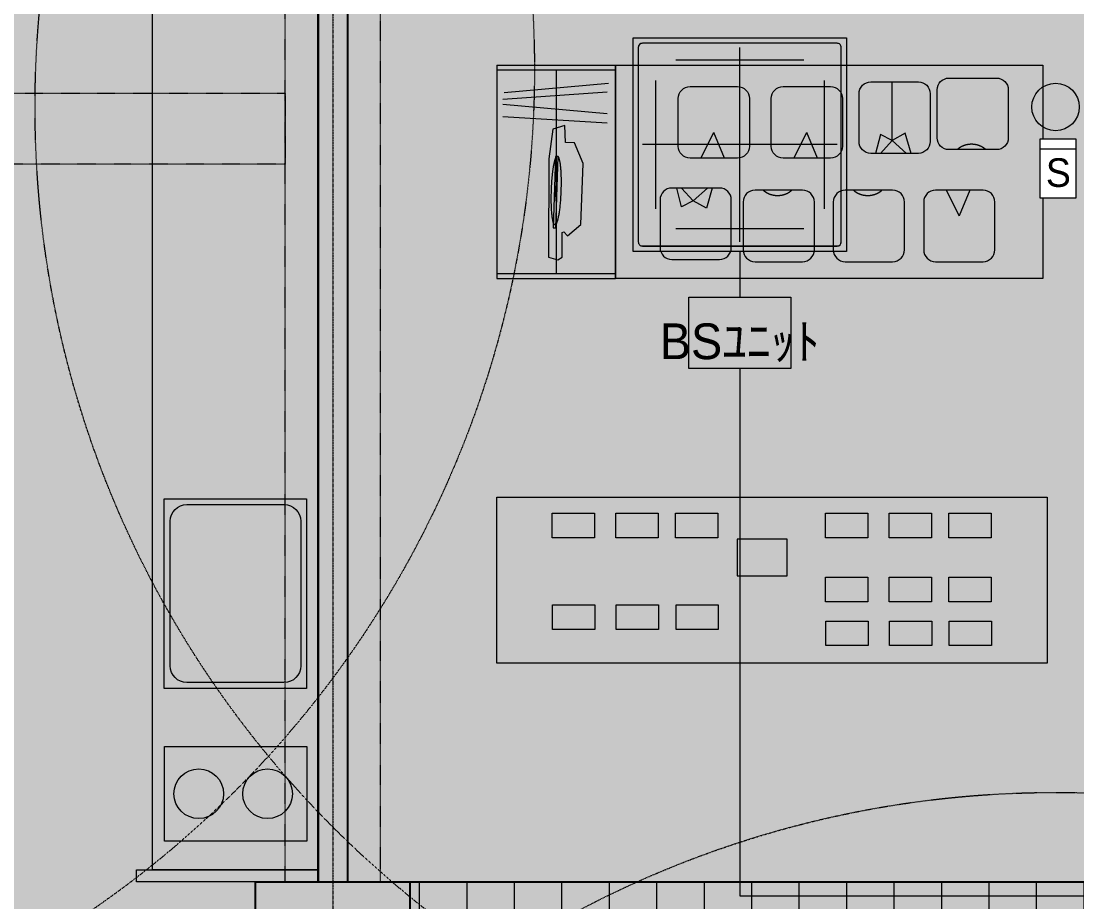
# Model space of a CAD drawing. Header units: millimetres. Extents: x -376000 to 292178, y -193032 to 188048.
# Drawn here: x -284079 to -279630, y 64089 to 67802 of the extents above; entities that cross this region are included whole.
import ezdxf

# ---------------------------------------------------------------- set-up
doc = ezdxf.new("R2010")
doc.units = ezdxf.units.MM
for name, pattern in [('VW-01 短破線', [2.1161248, 1.0580624, -1.0580624]), ('ラインタイプ-1', [2.1165312, 1.0580624, -1.0584688]), ('ラインタイプ-28', [1.0581610785590276, 0.70538330078125, -0.3527777777777777]), ('ラインタイプ-6', [5.2915312, 3.175, -1.0580624, 0.3527044000000002, -0.7057644000000001]), ('短破線', [2.1161248, 1.0580624, -1.0580624])]:
    doc.linetypes.add(name, pattern=pattern)
for name, color, linetype, lineweight, true_color in [('02_0.25', 1, 'Continuous', 25, 0xff0000), ('02_線種-添景（家具・植栽)', 7, '短破線', 13, 0x555555), ('05_0.05点線', 9, 'ラインタイプ-28', 5, 0x808080), ('06一点鎖線', 7, 'ラインタイプ-6', 9, 0x9999ff), ('08_ハッチ・色', 7, 'Continuous', 5, 0x888888)]:
    doc.layers.add(name, color=color, linetype=linetype, lineweight=lineweight, true_color=true_color)
for name, color, linetype, lineweight in [('07_文字・記号', 7, 'Continuous', 9), ('_什器 (2D)', 7, 'Continuous', 5), ('_塗（エリア） (2D)', 7, 'Continuous', 5), ('_塗（壁） (2D)', 7, 'Continuous', 5), ('_天井プロット (2D)', 7, 'Continuous', 5), ('_平面図(既存部) (2D)', 7, 'Continuous', 5), ('_平面図（新設） (2D)', 7, 'Continuous', 5), ('_梁 (2D)', 7, 'Continuous', 5), ('_給排水ガス (2D)', 7, 'Continuous', 5), ('_解体部 (2D)', 7, 'Continuous', 5), ('天伏図', 7, 'Continuous', 5)]:
    doc.layers.add(name, color=color, linetype=linetype, lineweight=lineweight)
doc.styles.add('ＭＳ Ｐゴシック', font='MS PGothic.ttf')

# ---------------------------------------------------------------- blocks, each defined once
blk = doc.blocks.new('給排水ガス (2D)')
at = {"layer": '07_文字・記号', "color": 5, "lineweight": 18, "true_color": 0x0000ff}
for p, q in [((-281050.5250411369, 66831.05921143573), (-281050.5250411361, 66637.45147276892)), ((-281050.5250411361, 66337.45147276892), (-281050.5250411361, 64113.55921143572)), ((-281050.5250411361, 64113.55921143572), (-276315.7557079457, 64113.55921143572))]:
    blk.add_line(p, q, dxfattribs=at)
blk = doc.blocks.new('塗（エリア） (2D)')
at = {"layer": '08_ハッチ・色', "linetype": 'Continuous', "lineweight": 0, "true_color": 0xffa264, "transparency": 33554636}
for points in [[(-293765.7557079457, 71098.55921143573), (-293765.7557079457, 66064.88917776561), (-293765.7557079457, 66064.88917776561), (-293765.7557079457, 64101.75786463438), (-289665.7557079456, 64101.75786463438), (-289665.7557079457, 63623.55921143572), (-282765.7557079456, 63623.55921143572), (-282765.7557079456, 71098.55921143573)], [(-282765.7557079456, 71098.55921143573), (-271765.7557079456, 71098.55921143573), (-271776.7557079456, 67761.53103135267), (-274079.7557079457, 67761.53103135267), (-274068.7557079457, 63583.55921143549), (-282765.7557079456, 63583.55921143549)]]:
    blk.add_hatch(color=21, dxfattribs=at).paths.add_polyline_path(points)
blk = doc.blocks.new('グループ-1011')
at = {"layer": '02_線種-添景（家具・植栽)', "color": 7, "linetype": 'Continuous', "lineweight": 13, "flags": 128}
blk.add_lwpolyline([(-283475.568272164, 65788.4141512966), (-282875.568272164, 65788.4141512966), (-282875.568272164, 64988.4141512966), (-283475.568272164, 64988.4141512966)], close=True, dxfattribs=at)
blk.add_lwpolyline([(-283380.568272164, 65013.4141512966, -0.4142135623730951), (-283450.568272164, 65083.4141512966), (-283450.568272164, 65693.4141512966, -0.4142135623730951), (-283380.568272164, 65763.4141512966), (-282970.568272164, 65763.4141512966, -0.4142135623730951), (-282900.568272164, 65693.4141512966), (-282900.568272164, 65083.4141512966, -0.4142135623730951), (-282970.568272164, 65013.4141512966)], format="xyb", close=True, dxfattribs=at)
blk = doc.blocks.new('グループ-1012')
at = {"layer": '02_線種-添景（家具・植栽)', "color": 7, "linetype": 'Continuous', "lineweight": 13, "flags": 128}
blk.add_lwpolyline([(-283474.568272164, 64744.41415129662), (-282874.568272164, 64744.41415129662), (-282874.568272164, 64344.41415129662), (-283474.568272164, 64344.41415129662)], close=True, dxfattribs=at)
at = {"layer": '02_線種-添景（家具・植栽)', "color": 7, "linetype": 'Continuous', "lineweight": 13}
for centre in [(-283330.2958521536, 64544.41415129662), (-283040.2958521536, 64544.41415129662)]:
    blk.add_circle(centre, 104.651803615609, dxfattribs=at)
blk = doc.blocks.new('グループ-1060')
at = {"layer": '02_線種-添景（家具・植栽)', "color": 7, "linetype": 'Continuous', "lineweight": 13}
for p in [(-281214.8477798003, 67224.24279180732), (-281114.8477798003, 67224.24279180732)]:
    blk.add_line(p, (-281159.8477798003, 67332.24279180737), dxfattribs=at)
at = {"layer": '02_線種-添景（家具・植栽)', "color": 7, "linetype": 'Continuous', "lineweight": 13, "flags": 128}
blk.add_lwpolyline([(-281009.8477798003, 67274.24279180732, -0.4142135623730951), (-281059.8477798003, 67224.24279180732), (-281259.8477798003, 67224.24279180732, -0.4142135623730951), (-281309.8477798003, 67274.24279180732), (-281309.8477798003, 67475.74279180732, -0.4142135623730951), (-281259.8477798003, 67525.74279180732), (-281059.8477798003, 67525.74279180732, -0.4142135623730951), (-281009.8477798003, 67475.74279180732)], format="xyb", close=True, dxfattribs=at)
blk = doc.blocks.new('グループ-1061')
at = {"layer": '02_線種-添景（家具・植栽)', "color": 7, "linetype": 'Continuous', "lineweight": 13, "flags": 128}
blk.add_lwpolyline([(-279919.2251244484, 67310.24279180732, -0.4142135623730951), (-279969.2251244484, 67260.24279180732), (-280169.2251244484, 67260.24279180732, -0.4142135623730951), (-280219.2251244484, 67310.24279180732), (-280219.2251244484, 67511.74279180732, -0.4142135623730951), (-280169.2251244484, 67561.74279180732), (-279969.2251244484, 67561.74279180732, -0.4142135623730951), (-279919.2251244484, 67511.74279180732)], format="xyb", close=True, dxfattribs=at)
at = {"layer": '02_線種-添景（家具・植栽)', "color": 7, "linetype": 'Continuous', "lineweight": 13}
blk.add_open_spline([(-280014.2251244484, 67260.24279180722), (-280017.1731006797, 67262.8952790074), (-280020.3950692679, 67265.2756926253), (-280023.617727088, 67267.65535039478), (-280027.0834269452, 67269.74007433785), (-280030.5497303977, 67271.82398527126), (-280034.2257849397, 67273.59294250849), (-280037.9023516274, 67275.36103740435), (-280041.7533584396, 67276.79719191055), (-280045.6047810155, 67278.23244304862), (-280049.593652797, 67279.32196387065), (-280053.5828399562, 67280.41054899774), (-280057.6711616914, 67281.14294345454), (-280061.759695381, 67281.87437890099), (-280065.9080942964, 67282.24259363364), (-280070.056599702, 67282.60983527606), (-280074.2251244484, 67282.61032417536), (-280078.3936491948, 67282.60983527606), (-280082.5421546003, 67282.24259363364), (-280086.6905535158, 67281.87437890097), (-280090.7790872054, 67281.1429434546), (-280094.8674089405, 67280.41054899782), (-280098.8565960998, 67279.32196387065), (-280102.8454678813, 67278.23244304862), (-280106.6968904572, 67276.79719191055), (-280110.5478972694, 67275.36103740447), (-280114.224463957, 67273.59294250849), (-280117.9005184992, 67271.82398527135), (-280121.3668219516, 67269.74007433791), (-280124.8325218089, 67267.65535039469), (-280128.0551796289, 67265.27569262536), (-280131.2771482171, 67262.89527900747), (-280134.2251244484, 67260.24279180726)], degree=2, knots=[0, 0, 0, 0.0624955060528604, 0.0624955060528604, 0.124992655430315, 0.124992655430315, 0.1874913235184122, 0.1874913235184122, 0.2499913350029016, 0.2499913350029016, 0.3124924720558594, 0.3124924720558594, 0.3749944828585746, 0.3749944828585746, 0.4374970901956438, 0.4374970901956438, 0.4999999999993769, 0.4999999999993769, 0.5625029098031099, 0.5625029098031099, 0.6250055171407457, 0.6250055171407457, 0.6875075279446711, 0.6875075279446711, 0.7500086649984857, 0.7500086649984857, 0.8125086764832185, 0.8125086764832185, 0.8750073445706927, 0.8750073445706927, 0.9375044939471496, 0.9375044939471496, 1, 1, 1], dxfattribs=at)
blk = doc.blocks.new('グループ-1062')
at = {"layer": '02_線種-添景（家具・植栽)', "color": 7, "linetype": 'Continuous', "lineweight": 13}
for p in [(-280823.1431322279, 67224.24279180732), (-280723.1431322278, 67224.24279180732)]:
    blk.add_line(p, (-280768.1431322278, 67332.24279180732), dxfattribs=at)
at = {"layer": '02_線種-添景（家具・植栽)', "color": 7, "linetype": 'Continuous', "lineweight": 13, "flags": 128}
blk.add_lwpolyline([(-280618.1431322279, 67274.24279180731, -0.4142135623730951), (-280668.1431322279, 67224.24279180732), (-280868.1431322278, 67224.24279180732, -0.4142135623730951), (-280918.1431322278, 67274.24279180731), (-280918.1431322278, 67475.74279180732, -0.4142135623730951), (-280868.1431322278, 67525.74279180732), (-280668.1431322278, 67525.74279180732, -0.4142135623730951), (-280618.1431322278, 67475.74279180732)], format="xyb", close=True, dxfattribs=at)
blk = doc.blocks.new('グループ-1063')
at = {"layer": '02_線種-添景（家具・植栽)', "color": 7, "linetype": 'Continuous', "lineweight": 13}
blk.add_line((-280408.1431322278, 67298.49279180732), (-280408.1431322278, 67545.99279180732), dxfattribs=at)
at = {"layer": '02_線種-添景（家具・植栽)', "color": 7, "linetype": 'Continuous', "lineweight": 13, "flags": 128}
blk.add_lwpolyline([(-280248.1431322279, 67294.49279180731, -0.4142135623730951), (-280298.1431322279, 67244.49279180732), (-280498.1431322278, 67244.49279180732, -0.4142135623730951), (-280548.1431322278, 67294.49279180732), (-280548.1431322279, 67495.99279180731, -0.4142135623730951), (-280498.1431322279, 67545.99279180732), (-280298.1431322278, 67545.99279180732, -0.4142135623730951), (-280248.1431322278, 67495.99279180732)], format="xyb", close=True, dxfattribs=at)
for points in [[(-280328.1431322278, 67244.49279180732), (-280353.1431322279, 67329.99279180732), (-280408.1431322278, 67298.49279180732), (-280458.1431322278, 67324.47355392085), (-280478.1431322279, 67244.49279180732)], [(-280348.1431322279, 67244.49279180732), (-280408.1431322278, 67298.49279180732), (-280458.1431322279, 67244.49279180732)]]:
    blk.add_lwpolyline(points, dxfattribs=at)
blk = doc.blocks.new('グループ-1064')
at = {"layer": '02_線種-添景（家具・植栽)', "color": 7, "linetype": 'Continuous', "lineweight": 13, "flags": 128}
blk.add_lwpolyline([(-281086.4412435774, 67048.24279180732, 0.4142135623730951), (-281136.4412435774, 67098.24279180732), (-281336.4412435774, 67098.24279180732, 0.4142135623730951), (-281386.4412435774, 67048.24279180732), (-281386.4412435774, 66846.74279180732, 0.4142135623730951), (-281336.4412435774, 66796.74279180732), (-281136.4412435774, 66796.74279180732, 0.4142135623730951), (-281086.4412435774, 66846.74279180732)], format="xyb", close=True, dxfattribs=at)
for points in [[(-281166.4412435774, 67098.24279180732), (-281191.4412435774, 67012.74279180732), (-281246.4412435774, 67044.24279180732), (-281296.4412435774, 67018.26202969385), (-281316.4412435774, 67098.24279180732)], [(-281186.4412435774, 67098.24279180732), (-281246.4412435774, 67044.24279180732), (-281296.4412435774, 67098.24279180732)]]:
    blk.add_lwpolyline(points, dxfattribs=at)
blk = doc.blocks.new('グループ-1065')
at = {"layer": '02_線種-添景（家具・植栽)', "color": 7, "linetype": 'Continuous', "lineweight": 13, "flags": 128}
blk.add_lwpolyline([(-280736.4412435775, 67039.24279180735, 0.4142135623730951), (-280786.4412435775, 67089.24279180734), (-280986.4412435774, 67089.24279180737, 0.4142135623730098), (-281036.4412435774, 67039.24279180737), (-281036.4412435774, 66837.74279180732, 0.4142135623730951), (-280986.4412435774, 66787.74279180732), (-280786.4412435774, 66787.74279180732, 0.4142135623730951), (-280736.4412435774, 66837.74279180732)], format="xyb", close=True, dxfattribs=at)
at = {"layer": '02_線種-添景（家具・植栽)', "color": 7, "linetype": 'Continuous', "lineweight": 13}
blk.add_open_spline([(-280951.4412435774, 67089.24279180732), (-280948.4932673461, 67086.59030460713), (-280945.271298758, 67084.20989098922), (-280942.0486409379, 67081.83023321972), (-280938.5829410806, 67079.74550927673), (-280935.1166376282, 67077.66159834324), (-280931.4405830861, 67075.89264110602), (-280927.7640163985, 67074.12454621018), (-280923.9130095862, 67072.68839170398), (-280920.0615870104, 67071.25314056588), (-280916.0727152288, 67070.16361974394), (-280912.0835280696, 67069.07503461676), (-280907.9952063344, 67068.34264015999), (-280903.9066726449, 67067.61120471352), (-280899.7582737294, 67067.24298998089), (-280895.6097683239, 67066.87574833844), (-280891.4412435774, 67066.87525943921), (-280887.272718831, 67066.87574833841), (-280883.1242134255, 67067.24298998095), (-280878.97581451, 67067.6112047135), (-280874.8872808204, 67068.34264015999), (-280870.7989590853, 67069.07503461679), (-280866.8097719261, 67070.16361974388), (-280862.8209001445, 67071.2531405659), (-280858.9694775686, 67072.68839170398), (-280855.1184707564, 67074.12454621018), (-280851.4419040687, 67075.89264110602), (-280847.7658495266, 67077.66159834327), (-280844.2995460741, 67079.74550927668), (-280840.8338462169, 67081.83023321976), (-280837.6111883968, 67084.20989098922), (-280834.3892198086, 67086.59030460713), (-280831.4412435774, 67089.24279180732)], degree=2, knots=[0, 0, 0, 0.0624955060508691, 0.0624955060508691, 0.1249926554265792, 0.1249926554265792, 0.1874913235152876, 0.1874913235152876, 0.2499913350005651, 0.2499913350005651, 0.3124924720544526, 0.3124924720544526, 0.3749944828593226, 0.3749944828593226, 0.4374970901981383, 0.4374970901981383, 0.5000000000031221, 0.5000000000031221, 0.5625029098081056, 0.5625029098081056, 0.6250055171461548, 0.6250055171461548, 0.6875075279502584, 0.6875075279502584, 0.7500086650040866, 0.7500086650040866, 0.8125086764874215, 0.8125086764874215, 0.8750073445749138, 0.8750073445749138, 0.9375044939504228, 0.9375044939504228, 1, 1, 1], dxfattribs=at)
blk = doc.blocks.new('グループ-1066')
at = {"layer": '02_線種-添景（家具・植栽)', "color": 7, "linetype": 'Continuous', "lineweight": 13, "flags": 128}
blk.add_lwpolyline([(-280356.4412435774, 67039.24279180732, 0.4142135623730951), (-280406.4412435774, 67089.24279180732), (-280606.4412435774, 67089.24279180732, 0.4142135623730951), (-280656.4412435774, 67039.24279180734), (-280656.4412435774, 66837.74279180732, 0.4142135623730951), (-280606.4412435774, 66787.74279180732), (-280406.4412435774, 66787.74279180732, 0.4142135623730951), (-280356.4412435774, 66837.74279180732)], format="xyb", close=True, dxfattribs=at)
at = {"layer": '02_線種-添景（家具・植栽)', "color": 7, "linetype": 'Continuous', "lineweight": 13}
blk.add_open_spline([(-280571.4412435774, 67089.24279180726), (-280568.4932673462, 67086.59030460699), (-280565.271298758, 67084.2098909891), (-280562.048640938, 67081.83023321985), (-280558.5829410807, 67079.74550927662), (-280555.1166376283, 67077.66159834321), (-280551.4405830861, 67075.89264110598), (-280547.7640163985, 67074.12454620998), (-280543.9130095862, 67072.68839170398), (-280540.0615870103, 67071.2531405658), (-280536.0727152288, 67070.16361974388), (-280532.0835280696, 67069.07503461662), (-280527.9952063344, 67068.34264015987), (-280523.9066726449, 67067.61120471338), (-280519.7582737294, 67067.24298998082), (-280515.6097683239, 67066.87574833841), (-280511.4412435774, 67066.8752594391), (-280507.272718831, 67066.87574833841), (-280503.1242134255, 67067.24298998082), (-280498.97581451, 67067.6112047135), (-280494.8872808204, 67068.34264015987), (-280490.7989590853, 67069.07503461662), (-280486.8097719261, 67070.16361974388), (-280482.8209001445, 67071.2531405659), (-280478.9694775687, 67072.68839170398), (-280475.1184707564, 67074.12454621006), (-280471.4419040688, 67075.89264110602), (-280467.7658495266, 67077.66159834327), (-280464.2995460742, 67079.74550927668), (-280460.8338462169, 67081.83023321976), (-280457.6111883968, 67084.20989098922), (-280454.3892198087, 67086.59030460713), (-280451.4412435774, 67089.24279180732)], degree=2, knots=[0, 0, 0, 0.06249550605184701, 0.06249550605184701, 0.124992655426642, 0.124992655426642, 0.1874913235114181, 0.1874913235114181, 0.2499913349930984, 0.2499913349930984, 0.3124924720463701, 0.3124924720463701, 0.3749944828514957, 0.3749944828514957, 0.4374970901906142, 0.4374970901906142, 0.4999999999959832, 0.4999999999959832, 0.5625029098013522, 0.5625029098013522, 0.6250055171400928, 0.6250055171400928, 0.6875075279446202, 0.6875075279446202, 0.7500086649987189, 0.7500086649987189, 0.8125086764837355, 0.8125086764837355, 0.8750073445721428, 0.8750073445721428, 0.9375044939490372, 0.9375044939490372, 1, 1, 1], dxfattribs=at)
blk = doc.blocks.new('グループ-1067')
at = {"layer": '02_線種-添景（家具・植栽)', "color": 7, "linetype": 'Continuous', "lineweight": 13}
for p in [(-280180.7501431324, 67089.24279180732), (-280080.7501431325, 67089.24279180732)]:
    blk.add_line(p, (-280125.7501431324, 66981.24279180732), dxfattribs=at)
at = {"layer": '02_線種-添景（家具・植栽)', "color": 7, "linetype": 'Continuous', "lineweight": 13, "flags": 128}
blk.add_lwpolyline([(-279975.7501431324, 67039.24279180732, 0.4142135623730951), (-280025.7501431324, 67089.24279180732), (-280225.7501431324, 67089.24279180732, 0.4142135623730951), (-280275.7501431324, 67039.24279180732), (-280275.7501431324, 66837.74279180732, 0.4142135623730951), (-280225.7501431324, 66787.74279180732), (-280025.7501431324, 66787.74279180732, 0.4142135623730951), (-279975.7501431324, 66837.74279180734)], format="xyb", close=True, dxfattribs=at)
blk = doc.blocks.new('グループ-1068')
at = {"layer": '02_線種-添景（家具・植栽)', "color": 7, "linetype": 'Continuous', "lineweight": 13, "flags": 128}
blk.add_lwpolyline([(-281573.9976346224, 66716.41259159659), (-281573.9976346223, 67616.41259159659), (-279773.9976346224, 67616.41259159659), (-279773.9976346225, 66716.41259159659)], close=True, dxfattribs=at)
at = {"layer": '02_線種-添景（家具・植栽)', "color": 7}
for name in ['グループ-1063', 'グループ-1061', 'グループ-1060', 'グループ-1062', 'グループ-1064', 'グループ-1065', 'グループ-1066', 'グループ-1067']:
    blk.add_blockref(name, (0, 0), dxfattribs=at)
blk = doc.blocks.new('グループ-1087')
at = {"layer": '02_線種-添景（家具・植栽)', "color": 7, "linetype": 'Continuous', "lineweight": 13}
blk.add_line((-281829.2068792178, 67044.85915004273), (-281827.0667311066, 67106.82220166268), dxfattribs=at)
at = {"layer": '02_線種-添景（家具・植栽)', "color": 7, "linetype": 'Continuous', "lineweight": 13, "flags": 128}
blk.add_lwpolyline([(-281826.1584685026, 66930.32914708622), (-281815.7866427824, 67230.6214348708), (-281827.1632884499, 67231.01437398691), (-281837.5351141701, 66930.72208620234)], close=True, dxfattribs=at)
blk = doc.blocks.new('グループ-1088')
at = {"layer": '02_線種-添景（家具・植栽)', "color": 7, "linetype": 'Continuous', "lineweight": 13, "flags": 128}
blk.add_lwpolyline([(-281720.607821887, 66944.45908725703), (-281710.5192080138, 67202.27225018862), (-281746.5618922676, 67288.56781735054), (-281784.5392464863, 67289.87952103144), (-281788.0503375463, 67362.04372434282), (-281837.6424697298, 67345.74585867014), (-281855.7334641996, 67221.28839826898), (-281856.2479508895, 66807.06707119952), (-281816.6169737333, 66795.6922898988), (-281799.3963147167, 66807.09688940905), (-281799.6550914133, 66910.17501588026), (-281791.5216655599, 66912.85996376151), (-281776.118134745, 66896.35431869111), (-281720.607821887, 66944.45908725703)], dxfattribs=at)
at = {"layer": '02_線種-添景（家具・植栽)', "color": 7, "linetype": 'Continuous', "lineweight": 13}
blk.add_open_spline([(-281839.0926500088, 67161.15360349674), (-281842.9320023565, 67127.61878035548), (-281845.6142729667, 67049.95982235191), (-281842.581397248, 66982.52020770939), (-281834.6460317995, 66943.37032670916), (-281823.9344513853, 66943.00035834916), (-281813.3168153268, 66981.50943535256), (-281805.6381106313, 67048.57908163514), (-281802.9558400209, 67126.23803963854), (-281805.9887157397, 67193.67765428119), (-281813.9240811881, 67232.82753528148), (-281824.6356616023, 67233.19750364148), (-281835.253297661, 67194.68842663801), (-281839.0926500088, 67161.15360349674)], degree=2, dxfattribs=at)
at = {"layer": '02_線種-添景（家具・植栽)', "color": 7}
blk.add_blockref('グループ-1087', (0, 0), dxfattribs=at)
blk = doc.blocks.new('グループ-1089')
at = {"layer": '02_線種-添景（家具・植栽)', "color": 7, "linetype": 'Continuous', "lineweight": 13, "transparency": 33554687}
for p, q in [((-282074.0108144113, 67616.43010385473), (-281574.0008199343, 67616.43010385473)), ((-282074.0108144113, 67596.4311050563), (-281574.0008199343, 67596.44861731444)), ((-282074.0076290993, 67616.43010385473), (-282074.0076290994, 66716.43010385473)), ((-281824.0058327226, 67596.43986118479), (-281824.0045415337, 66736.42034645719)), ((-281574.000857017, 67616.43010385473), (-281573.9976346224, 66716.41259159659)), ((-282043.9916186435, 67501.43231843469), (-281604.0136450781, 67540.5371908663)), ((-282049.106958855, 67472.95902210599), (-281609.0939607732, 67503.43035127349)), ((-282049.0719343387, 67451.72261320692), (-281609.0939607732, 67412.61774077533)), ((-282049.0719343387, 67399.52028890046), (-281609.0939607732, 67373.44453652667)), ((-281573.9976346224, 66736.42910265316), (-282074.0076290994, 66736.41159039503)), ((-282074.0076290994, 66716.43010385473), (-281573.9976346224, 66716.41259159659))]:
    blk.add_line(p, q, dxfattribs=at)
at = {"layer": '02_線種-添景（家具・植栽)', "color": 7}
blk.add_blockref('グループ-1088', (0, 0), dxfattribs=at)
blk = doc.blocks.new('什器 (2D)')
at = {"layer": '02_線種-添景（家具・植栽)', "color": 7, "linetype": 'Continuous', "lineweight": 13, "flags": 128}
for points in [[(-283525.7557079456, 69027.10066966727), (-282825.7557079456, 69027.10066966727), (-282825.7557079456, 64223.55921143572), (-283525.7557079456, 64223.55921143572)], [(-283525.7557079456, 69027.10066966727), (-282825.7557079456, 69027.10066966727), (-282825.7557079456, 64223.55921143572), (-283525.7557079456, 64223.55921143572)], [(-282074.0076290994, 65795.43470551664), (-279755.5870086566, 65795.43470551664), (-279755.5870086566, 65094.81368796746), (-282074.0076290994, 65094.81368796746)], [(-283592.5682721641, 64223.55921143572), (-282825.7557079457, 64223.55921143572), (-282825.7557079457, 64173.55921143572), (-283592.5682721641, 64173.55921143572)], [(-283592.5682721641, 64223.55921143572), (-282825.7557079457, 64223.55921143572), (-282825.7557079457, 64173.55921143572), (-283592.5682721641, 64173.55921143572)]]:
    blk.add_lwpolyline(points, close=True, dxfattribs=at)
at = {"layer": '02_線種-添景（家具・植栽)', "color": 7, "linetype": 'Continuous', "lineweight": 13, "transparency": 33554687, "flags": 128}
for points in [[(-281840.9171976084, 65623.99274787321), (-281840.9171976084, 65726.84268333562), (-281662.7758838323, 65726.84268333562), (-281662.7758838323, 65623.99274787321)], [(-281840.9171976084, 65623.99274787321), (-281840.9171976084, 65726.84268333562), (-281662.7758838323, 65726.84268333562), (-281662.7758838323, 65623.99274787321)], [(-281573.0783980701, 65623.99274787321), (-281573.0783980701, 65726.84268333562), (-281394.9370842941, 65726.84268333562), (-281394.9370842941, 65623.99274787321)], [(-281573.0783980701, 65623.99274787321), (-281573.0783980701, 65726.84268333562), (-281394.9370842941, 65726.84268333562), (-281394.9370842941, 65623.99274787321)], [(-281321.1819258644, 65623.99274787321), (-281321.1819258644, 65726.84268333562), (-281143.0406120883, 65726.84268333562), (-281143.0406120883, 65623.99274787321)], [(-281321.1819258644, 65623.99274787321), (-281321.1819258644, 65726.84268333562), (-281143.0406120883, 65726.84268333562), (-281143.0406120883, 65623.99274787321)], [(-280689.4205135952, 65623.99274787321), (-280689.4205135952, 65726.84268333562), (-280511.2791998191, 65726.84268333562), (-280511.2791998191, 65623.99274787321)], [(-280689.4205135952, 65623.99274787321), (-280689.4205135952, 65726.84268333562), (-280511.2791998191, 65726.84268333562), (-280511.2791998191, 65623.99274787321)], [(-280421.581714057, 65623.99274787321), (-280421.581714057, 65726.84268333562), (-280243.4404002809, 65726.84268333562), (-280243.4404002809, 65623.99274787321)], [(-280421.581714057, 65623.99274787321), (-280421.581714057, 65726.84268333562), (-280243.4404002809, 65726.84268333562), (-280243.4404002809, 65623.99274787321)], [(-280169.6852418513, 65623.99274787321), (-280169.6852418513, 65726.84268333562), (-279991.5439280751, 65726.84268333562), (-279991.5439280751, 65623.99274787321)], [(-280169.6852418513, 65623.99274787321), (-280169.6852418513, 65726.84268333562), (-279991.5439280751, 65726.84268333562), (-279991.5439280751, 65623.99274787321)], [(-280851.3878372298, 65617.7086631025), (-281061.9184807834, 65617.7086631025), (-281061.9184807834, 65463.85934665942), (-280851.3878372298, 65463.85934665942)], [(-280851.3878372298, 65617.7086631025), (-281061.9184807834, 65617.7086631025), (-281061.9184807834, 65463.85934665942), (-280851.3878372298, 65463.85934665942)], [(-280689.4205135952, 65354.24788535957), (-280689.4205135952, 65457.09782082199), (-280511.2791998191, 65457.09782082199), (-280511.2791998191, 65354.24788535957)], [(-280689.4205135952, 65354.24788535957), (-280689.4205135952, 65457.09782082199), (-280511.2791998191, 65457.09782082199), (-280511.2791998191, 65354.24788535957)], [(-280421.581714057, 65354.24788535957), (-280421.581714057, 65457.09782082199), (-280243.4404002809, 65457.09782082199), (-280243.4404002809, 65354.24788535957)], [(-280421.581714057, 65354.24788535957), (-280421.581714057, 65457.09782082199), (-280243.4404002809, 65457.09782082199), (-280243.4404002809, 65354.24788535957)], [(-280169.6852418513, 65354.24788535957), (-280169.6852418513, 65457.09782082199), (-279991.5439280751, 65457.09782082199), (-279991.5439280751, 65354.24788535957)], [(-280169.6852418513, 65354.24788535957), (-280169.6852418513, 65457.09782082199), (-279991.5439280751, 65457.09782082199), (-279991.5439280751, 65354.24788535957)], [(-281839.0783980701, 65237.58244408239), (-281839.0783980701, 65340.43237954481), (-281660.9370842941, 65340.43237954481), (-281660.9370842941, 65237.58244408239)], [(-281839.0783980701, 65237.58244408239), (-281839.0783980701, 65340.43237954481), (-281660.9370842941, 65340.43237954481), (-281660.9370842941, 65237.58244408239)], [(-281571.2395985319, 65237.58244408239), (-281571.2395985319, 65340.43237954481), (-281393.0982847557, 65340.43237954481), (-281393.0982847557, 65237.58244408239)], [(-281571.2395985319, 65237.58244408239), (-281571.2395985319, 65340.43237954481), (-281393.0982847557, 65340.43237954481), (-281393.0982847557, 65237.58244408239)], [(-281319.3431263262, 65237.58244408239), (-281319.3431263262, 65340.43237954481), (-281141.2018125501, 65340.43237954481), (-281141.2018125501, 65237.58244408239)], [(-281319.3431263262, 65237.58244408239), (-281319.3431263262, 65340.43237954481), (-281141.2018125501, 65340.43237954481), (-281141.2018125501, 65237.58244408239)], [(-280687.581714057, 65169.87226050902), (-280687.581714057, 65272.72219597142), (-280509.4404002809, 65272.72219597142), (-280509.4404002809, 65169.87226050902)], [(-280687.581714057, 65169.87226050902), (-280687.581714057, 65272.72219597142), (-280509.4404002809, 65272.72219597142), (-280509.4404002809, 65169.87226050902)], [(-280419.7429145187, 65169.87226050902), (-280419.7429145187, 65272.72219597142), (-280241.6016007426, 65272.72219597142), (-280241.6016007426, 65169.87226050902)], [(-280419.7429145187, 65169.87226050902), (-280419.7429145187, 65272.72219597142), (-280241.6016007426, 65272.72219597142), (-280241.6016007426, 65169.87226050902)], [(-280167.846442313, 65169.87226050902), (-280167.846442313, 65272.72219597142), (-279989.7051285369, 65272.72219597142), (-279989.7051285369, 65169.87226050902)], [(-280167.846442313, 65169.87226050902), (-280167.846442313, 65272.72219597142), (-279989.7051285369, 65272.72219597142), (-279989.7051285369, 65169.87226050902)]]:
    blk.add_lwpolyline(points, close=True, dxfattribs=at)
at = {"layer": '02_線種-添景（家具・植栽)', "color": 7, "transparency": 33554687}
blk.add_blockref('グループ-1089', (0, 0), dxfattribs=at)
at = {"layer": '02_線種-添景（家具・植栽)', "color": 7}
for name in ['グループ-1068', 'グループ-1011', 'グループ-1012']:
    blk.add_blockref(name, (0, 0), dxfattribs=at)
blk = doc.blocks.new('塗（壁） (2D)')
at = {"layer": '08_ハッチ・色', "linetype": 'Continuous', "lineweight": 0}
blk.add_hatch(color=120, dxfattribs=at).paths.add_polyline_path([(-282703.2557079457, 64173.55921143572), (-282828.2557079457, 64173.55921143572), (-282828.2557079457, 70523.55921143573), (-282703.2557079457, 70523.55921143573)])
at = {"layer": '08_ハッチ・色', "color": 253, "true_color": 0xaaaaaa}
blk.add_solid([(-283090.7557079457, 63523.55921143572), (-282440.7557079457, 63523.55921143572), (-283090.7557079457, 64173.55921143572), (-282440.7557079457, 64173.55921143572)], dxfattribs=at)
blk = doc.blocks.new('平面図(既存部) (2D)')
at = {"layer": '02_0.25'}
for p, q in [((-283090.7557079457, 64173.55921143572), (-282440.7557079457, 64173.55921143572)), ((-283090.7557079457, 63523.55921143572), (-283090.7557079457, 64173.55921143572)), ((-282440.7557079457, 64173.55921143572), (-282440.7557079457, 63523.55921143572))]:
    blk.add_line(p, q, dxfattribs=at)
at = {"layer": '06一点鎖線'}
blk.add_line((-282765.7557079456, 72935.68380817691), (-282765.7557079456, 54935.68380817689), dxfattribs=at)
blk.add_line((-282765.7557079456, 72935.68380817691), (-282765.7557079456, 54935.68380817689), dxfattribs=at)
blk = doc.blocks.new('解体部 (2D)')
at = {"layer": '08_ハッチ・色', "linetype": 'Continuous', "lineweight": 5, "true_color": 0x888888, "transparency": 33554687}
h = blk.add_hatch(dxfattribs=at)
h.set_pattern_fill('200角タイル', color=252, style=0, pattern_type=2)
h.set_pattern_definition([(0, (0, 0), (1.22e-14, 200), []), (90, (8.2e-15, 133.3333333333333), (200, 0), [])])
h.paths.add_polyline_path([(-276190.7557079457, 64023.55921143572), (-282440.7557079457, 64023.55921143572), (-282440.7557079457, 64173.55921143572), (-276190.7557079457, 64173.55921143572)])
at = {"layer": '02_0.25'}
blk.add_line((-282440.7557079457, 64173.55921143572), (-276190.7557079457, 64173.55921143572), dxfattribs=at)
blk = doc.blocks.new('平面図（新設） (2D)')
at = {"layer": '02_0.25'}
for p, q in [((-282828.2557079457, 70523.55921143573), (-282828.2557079457, 64173.55921143572)), ((-282703.2557079457, 70523.55921143573), (-282703.2557079457, 64173.55921143572))]:
    blk.add_line(p, q, dxfattribs=at)
blk = doc.blocks.new('グループ-1166')
at = {"layer": '07_文字・記号', "linetype": 'Continuous', "lineweight": 0, "true_color": 0x02abea}
blk.add_hatch(color=140, dxfattribs=at).paths.add_polyline_path([(-450.0000000004075, 450.0000000004278), (450.0000000004104, 450.0000000004278), (450.0000000004104, -450.0000000004075), (-450.0000000004075, -450.0000000004075)])
at = {"layer": '07_文字・記号'}
for p, q in [((-427.6611367129808, 409.5401757407817), (-427.6611367129808, -409.5401757415966)), ((409.6543520105333, 427.5419417075026), (-409.6543520088744, 427.5419417075026)), ((8.294592e-10, -409.5401757415966), (8.294592e-10, 409.5401757407817)), ((427.6611367146252, -409.5401757415966), (427.6611367146252, 409.5401757407817)), ((270.1017705574341, 355.5348778430488), (-270.1017705557751, 355.5348778430488)), ((-355.6339978990292, 270.0264894992579), (-355.6339978990292, -270.0264895000728)), ((355.6339978982287, 270.0264894992579), (355.6339978982287, -270.0264895000728)), ((409.6543520105333, 8.149073e-10), (-409.6543520088744, 8.149073e-10)), ((270.1017705574341, -355.5348778414191), (-270.1017705557751, -355.5348778414191)), ((409.6543520105333, -427.5419417083177), (-409.6543520088744, -427.5419417083177))]:
    blk.add_line(p, q, dxfattribs=at)
at = {"layer": '07_文字・記号', "flags": 128}
blk.add_lwpolyline([(-450.0000000004075, 450.0000000004278), (450.0000000004104, 450.0000000004278), (450.0000000004104, -450.0000000004075), (-450.0000000004075, -450.0000000004075)], close=True, dxfattribs=at)
for points in [[(-409.6543520088744, 427.5419417075026, 0.1988611462541293), (-422.3870715807278, 422.2693465298289, 0.1989335812276991), (-427.6611367129808, 409.5401757407817)], [(-409.6543520088744, 427.5419417075026, 0.4141323575096176), (-427.6611367129808, 409.5401757407817), (-427.6611367129808, -409.5401757415966)], [(427.6611367146252, 409.5401757407817, 0.4142956472155489), (409.6543520105333, 427.5419417075026), (-409.6543520088744, 427.5419417075026)], [(427.6611367146252, 409.5401757407817, 0.1989635995639824), (422.3870715823796, 422.2693465298289, 0.1988911436493458), (409.6543520105333, 427.5419417075026)], [(409.6543520105333, -427.5419417083177, 0.4141323574298552), (427.6611367146252, -409.5401757415966), (427.6611367146252, 409.5401757407817)], [(-427.6611367129808, -409.5401757415966, 0.1989635995818872), (-422.3870715807278, -422.2693465294215, 0.1988911436667478), (-409.6543520088744, -427.5419417083177)], [(-427.6611367129808, -409.5401757415966, 0.1989635995818872), (-422.3870715807278, -422.2693465294215, 0.1988911436667478), (-409.6543520088744, -427.5419417083177)], [(-427.6611367129808, -409.5401757415966, 0.4142956472153121), (-409.6543520088744, -427.5419417083177), (409.6543520105333, -427.5419417083177)], [(409.6543520105333, -427.5419417083177, 0.1988611462968291), (422.3870715823796, -422.2693465294215, 0.1989335811496913), (427.6611367146252, -409.5401757415966)]]:
    blk.add_lwpolyline(points, format="xyb", dxfattribs=at)
at = {"layer": '07_文字・記号', "insert": (8.294592e-10, 237.6217404526404), "char_height": 1.507573784722222, "attachment_point": 2, "line_spacing_factor": 0.9980396907557102, "style": 'ＭＳ Ｐゴシック'}
blk.add_mtext('AC', dxfattribs=at)
blk = doc.blocks.new('シンボル-5')
at = {"layer": '07_文字・記号'}
blk.add_blockref('グループ-1166', (0, 0), dxfattribs=at)
blk = doc.blocks.new('グループ-1337')
at = {"layer": '07_文字・記号', "linetype": 'Continuous', "lineweight": 0, "true_color": 0x02abea, "transparency": 33554687}
blk.add_hatch(color=140, dxfattribs=at).paths.add_polyline_path([(-280835.5250411361, 66637.45147276892), (-280835.5250411361, 66337.45147276892), (-281265.5250411361, 66337.45147276892), (-281265.5250411361, 66637.45147276892)])
at = {"layer": '07_文字・記号', "color": 7, "linetype": 'Continuous', "lineweight": 5, "transparency": 33554687, "flags": 128}
blk.add_lwpolyline([(-280835.5250411361, 66637.45147276892), (-280835.5250411361, 66337.45147276892), (-281265.5250411361, 66337.45147276892), (-281265.5250411361, 66637.45147276892)], close=True, dxfattribs=at)
at = {"layer": '07_文字・記号', "color": 7, "insert": (-281050.5250411361, 66527.48702584433), "char_height": 150.7573784722222, "attachment_point": 2, "line_spacing_factor": 1.006497654236691, "style": 'ＭＳ Ｐゴシック'}
blk.add_mtext('BSﾕﾆｯﾄ', dxfattribs=at)
blk = doc.blocks.new('非常用照明')
at = {"layer": '07_文字・記号', "linetype": 'Continuous', "lineweight": 0, "true_color": 0x00d136}
h = blk.add_hatch(color=102, dxfattribs=at)
edge = h.paths.add_edge_path()
edge.add_arc((0, 0), 100, 0, 360)
at = {"layer": '07_文字・記号', "color": 92, "true_color": 0x14b500}
blk.add_circle((0, 0), 100, dxfattribs=at)
blk = doc.blocks.new('グループ-1356')
at = {"color": 255, "linetype": 'Continuous', "lineweight": 5}
blk.add_wipeout([(-279785, 67305), (-279634.99999999994, 67305), (-279634.99999999994, 67055), (-279785, 67055)], dxfattribs=at).dxf.layer = '天伏図'
at = {"layer": '天伏図', "color": 82, "linetype": 'Continuous', "lineweight": 5, "true_color": 0x1ade00}
blk.add_line((-279785, 67263.88157894737), (-279635, 67263.88157894737), dxfattribs=at)
at = {"layer": '天伏図', "color": 82, "linetype": 'Continuous', "lineweight": 5, "true_color": 0x1ade00, "flags": 128}
blk.add_lwpolyline([(-279785, 67305), (-279635, 67305), (-279635, 67055), (-279785, 67055)], close=True, dxfattribs=at)
at = {"layer": '天伏図', "color": 82, "true_color": 0x1ade00, "insert": (-279760.9322916667, 67223.62081505849), "char_height": 120.6059027777778, "attachment_point": 1, "line_spacing_factor": 1.00614523909165, "style": 'ＭＳ Ｐゴシック'}
blk.add_mtext('S', dxfattribs=at)
blk = doc.blocks.new('天井プロット (2D)')
at = {"layer": '07_文字・記号', "color": 100, "linetype": 'VW-01 短破線', "true_color": 0x00ff3f}
for centre in [(-286215.7557079457, 67598.55921143573), (-279720, 67440), (-286810.3930882818, 60250), (-279720, 60250)]:
    blk.add_circle(centre, 4299.999999999994, dxfattribs=at)
at = {"layer": '07_文字・記号', "color": 7}
for name, p in [('シンボル-5', (-281050.5250411369, 67281.05921143614)), ('非常用照明', (-279720, 67440))]:
    blk.add_blockref(name, p, dxfattribs=at)
at = {"layer": '07_文字・記号', "color": 7, "transparency": 33554687}
blk.add_blockref('グループ-1337', (0, 0), dxfattribs=at)
at = {"layer": '07_文字・記号', "color": 82, "true_color": 0x1ade00, "transparency": 33554687}
blk.add_blockref('グループ-1356', (0, 0), dxfattribs=at)
blk = doc.blocks.new('梁 (2D)')
at = {"layer": '05_0.05点線', "color": 7, "linetype": 'ラインタイプ-1', "flags": 128}
for points in [[(-282565.7557079457, 64173.55921143572), (-282965.7557079457, 64173.55921143572), (-282965.7557079457, 70523.55921143573), (-282565.7557079457, 70523.55921143573)], [(-282965.7557079457, 67498.55921143573), (-282965.7557079457, 67198.55921143573), (-289465.7557079457, 67198.55921143573), (-289465.7557079457, 67498.55921143573)]]:
    blk.add_lwpolyline(points, close=True, dxfattribs=at)

msp = doc.modelspace()

# ---------------------------------------------------------------- block references
at = {"layer": '_什器 (2D)'}
msp.add_blockref('什器 (2D)', (0, 0), dxfattribs=at)
at = {"layer": '_塗（エリア） (2D)'}
msp.add_blockref('塗（エリア） (2D)', (0, 0), dxfattribs=at)
at = {"layer": '_塗（壁） (2D)'}
msp.add_blockref('塗（壁） (2D)', (0, 0), dxfattribs=at)
at = {"layer": '_給排水ガス (2D)'}
msp.add_blockref('給排水ガス (2D)', (0, 0), dxfattribs=at)

# ---------------------------------------------------------------- next in the draw order: block references
at = {"layer": '_平面図(既存部) (2D)'}
msp.add_blockref('平面図(既存部) (2D)', (0, 0), dxfattribs=at)

# ---------------------------------------------------------------- next in the draw order: block references
at = {"layer": '_解体部 (2D)'}
msp.add_blockref('解体部 (2D)', (0, 0), dxfattribs=at)

# ---------------------------------------------------------------- next in the draw order: block references
at = {"layer": '_平面図（新設） (2D)'}
msp.add_blockref('平面図（新設） (2D)', (0, 0), dxfattribs=at)

# ---------------------------------------------------------------- next in the draw order: block references
at = {"layer": '_天井プロット (2D)'}
msp.add_blockref('天井プロット (2D)', (0, 0), dxfattribs=at)

# ---------------------------------------------------------------- next in the draw order: block references
at = {"layer": '_梁 (2D)'}
msp.add_blockref('梁 (2D)', (0, 0), dxfattribs=at)

doc.saveas('drawing.dxf')
